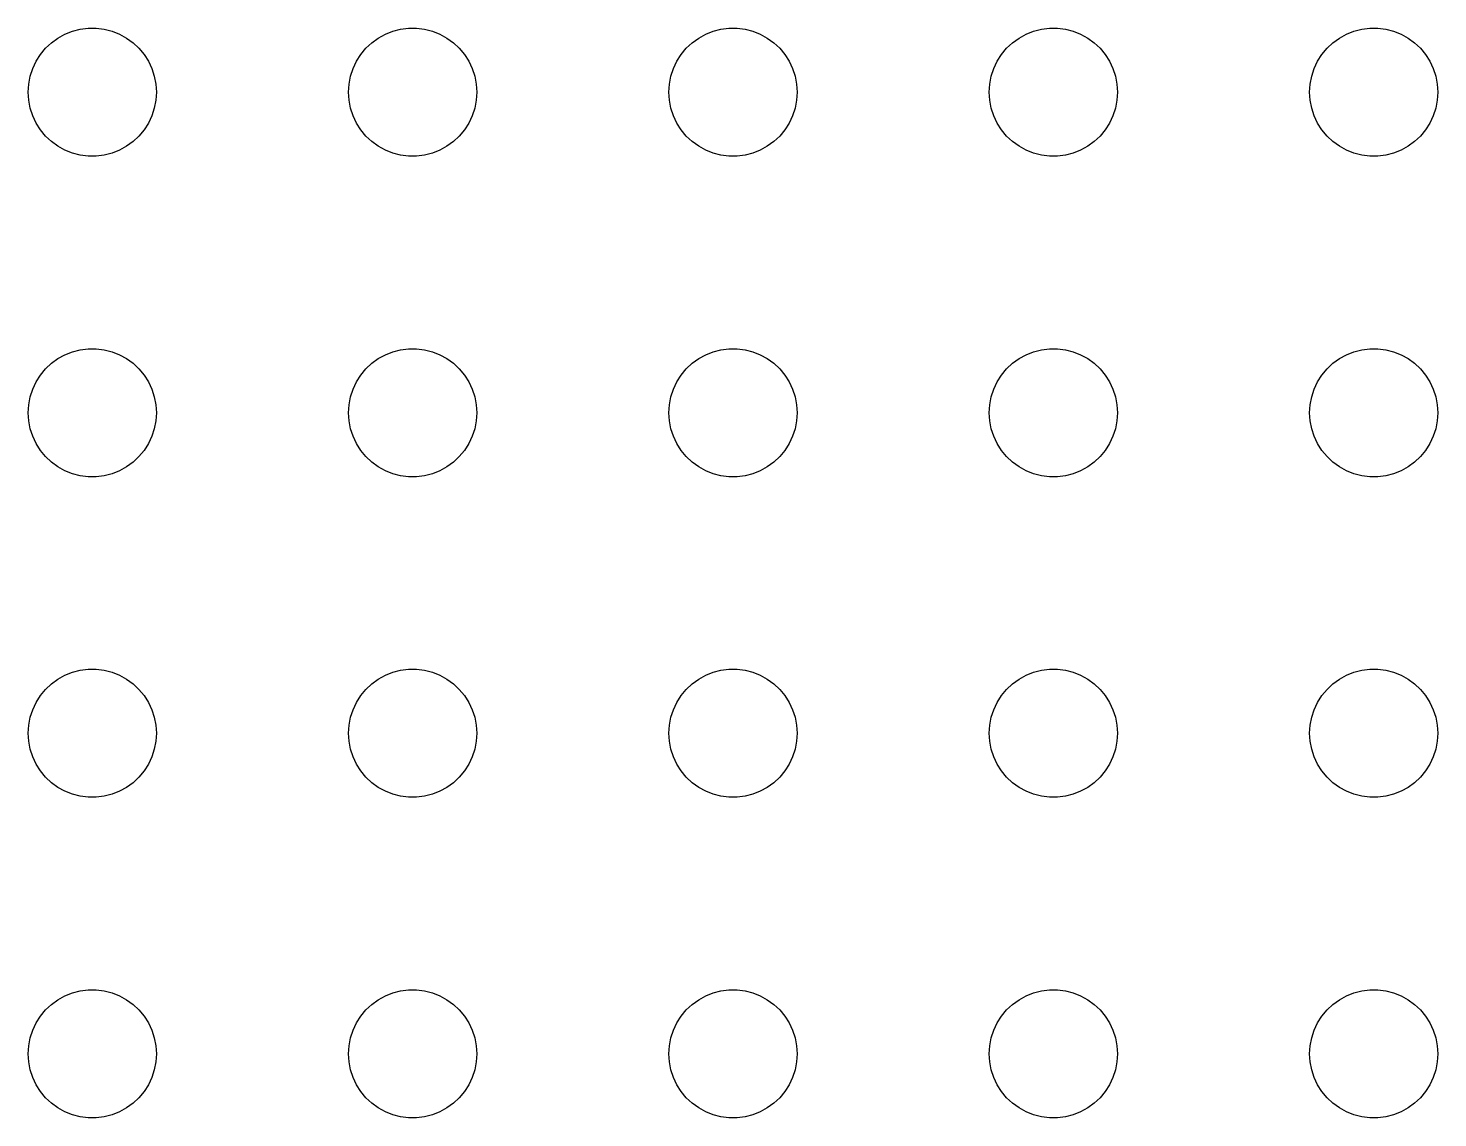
# Model space of a CAD drawing. Header units: metres. Extents: x -150 to 150, y -112 to 112.
# Drawn here: x -114 to -81, y -54 to -28.5 of the extents above; entities that cross this region are included whole.
import ezdxf

# ---------------------------------------------------------------- set-up
doc = ezdxf.new("R2010")
doc.units = ezdxf.units.M

msp = doc.modelspace()

# ---------------------------------------------------------------- linework, layer by layer
for p, q in [((-113.304, -28.7335), (-113.139, -28.6427)), ((-113.139, -28.6427), (-112.964, -28.5734)), ((-112.964, -28.5734), (-112.781, -28.5266)), ((-112.781, -28.5266), (-112.594, -28.503)), ((-112.594, -28.503), (-112.406, -28.503)), ((-112.406, -28.503), (-112.219, -28.5266)), ((-112.219, -28.5266), (-112.036, -28.5734)), ((-112.036, -28.5734), (-111.861, -28.6427)), ((-111.861, -28.6427), (-111.696, -28.7335)), ((-105.804, -28.7335), (-105.639, -28.6427)), ((-105.639, -28.6427), (-105.464, -28.5734)), ((-105.464, -28.5734), (-105.281, -28.5266)), ((-105.281, -28.5266), (-105.094, -28.503)), ((-105.094, -28.503), (-104.906, -28.503)), ((-104.906, -28.503), (-104.719, -28.5266)), ((-104.719, -28.5266), (-104.536, -28.5734)), ((-104.536, -28.5734), (-104.361, -28.6427)), ((-104.361, -28.6427), (-104.196, -28.7335)), ((-98.3037, -28.7335), (-98.1387, -28.6427)), ((-98.1387, -28.6427), (-97.9635, -28.5734)), ((-97.9635, -28.5734), (-97.7811, -28.5266)), ((-97.7811, -28.5266), (-97.5942, -28.503)), ((-97.5942, -28.503), (-97.4058, -28.503)), ((-97.4058, -28.503), (-97.2189, -28.5266)), ((-97.2189, -28.5266), (-97.0365, -28.5734)), ((-97.0365, -28.5734), (-96.8613, -28.6427)), ((-96.8613, -28.6427), (-96.6963, -28.7335)), ((-90.8037, -28.7335), (-90.6387, -28.6427)), ((-90.6387, -28.6427), (-90.4635, -28.5734)), ((-90.4635, -28.5734), (-90.2811, -28.5266)), ((-90.2811, -28.5266), (-90.0942, -28.503)), ((-90.0942, -28.503), (-89.9058, -28.503)), ((-89.9058, -28.503), (-89.7189, -28.5266)), ((-89.7189, -28.5266), (-89.5365, -28.5734)), ((-89.5365, -28.5734), (-89.3613, -28.6427)), ((-89.3613, -28.6427), (-89.1963, -28.7335)), ((-83.3037, -28.7335), (-83.1387, -28.6427)), ((-83.1387, -28.6427), (-82.9635, -28.5734)), ((-82.9635, -28.5734), (-82.7811, -28.5266)), ((-82.7811, -28.5266), (-82.5942, -28.503)), ((-82.5942, -28.503), (-82.4058, -28.503)), ((-82.4058, -28.503), (-82.2189, -28.5266)), ((-82.2189, -28.5266), (-82.0365, -28.5734)), ((-82.0365, -28.5734), (-81.8613, -28.6427)), ((-81.8613, -28.6427), (-81.6963, -28.7335)), ((-113.714, -29.1183), (-113.593, -28.9732)), ((-113.593, -28.9732), (-113.456, -28.8442)), ((-113.456, -28.8442), (-113.304, -28.7335)), ((-111.696, -28.7335), (-111.544, -28.8442)), ((-111.544, -28.8442), (-111.407, -28.9732)), ((-111.407, -28.9732), (-111.286, -29.1183)), ((-106.214, -29.1183), (-106.093, -28.9732)), ((-106.093, -28.9732), (-105.956, -28.8442)), ((-105.956, -28.8442), (-105.804, -28.7335)), ((-104.196, -28.7335), (-104.044, -28.8442)), ((-104.044, -28.8442), (-103.907, -28.9732)), ((-103.907, -28.9732), (-103.786, -29.1183)), ((-98.7135, -29.1183), (-98.5934, -28.9732)), ((-98.5934, -28.9732), (-98.4561, -28.8442)), ((-98.4561, -28.8442), (-98.3037, -28.7335)), ((-96.6963, -28.7335), (-96.5439, -28.8442)), ((-96.5439, -28.8442), (-96.4065, -28.9732)), ((-96.4065, -28.9732), (-96.2865, -29.1183)), ((-91.2135, -29.1183), (-91.0934, -28.9732)), ((-91.0934, -28.9732), (-90.9561, -28.8442)), ((-90.9561, -28.8442), (-90.8037, -28.7335)), ((-89.1963, -28.7335), (-89.0439, -28.8442)), ((-89.0439, -28.8442), (-88.9065, -28.9732)), ((-88.9065, -28.9732), (-88.7865, -29.1183)), ((-83.7135, -29.1183), (-83.5934, -28.9732)), ((-83.5934, -28.9732), (-83.4561, -28.8442)), ((-83.4561, -28.8442), (-83.3037, -28.7335)), ((-81.6963, -28.7335), (-81.5439, -28.8442)), ((-81.5439, -28.8442), (-81.4065, -28.9732)), ((-81.4065, -28.9732), (-81.2865, -29.1183)), ((-113.895, -29.4478), (-113.814, -29.2774)), ((-113.814, -29.2774), (-113.714, -29.1183)), ((-111.286, -29.1183), (-111.186, -29.2774)), ((-111.186, -29.2774), (-111.105, -29.4478)), ((-106.395, -29.4478), (-106.314, -29.2774)), ((-106.314, -29.2774), (-106.214, -29.1183)), ((-103.786, -29.1183), (-103.686, -29.2774)), ((-103.686, -29.2774), (-103.605, -29.4478)), ((-98.8947, -29.4478), (-98.8145, -29.2774)), ((-98.8145, -29.2774), (-98.7135, -29.1183)), ((-96.2865, -29.1183), (-96.1855, -29.2774)), ((-96.1855, -29.2774), (-96.1053, -29.4478)), ((-91.3947, -29.4478), (-91.3145, -29.2774)), ((-91.3145, -29.2774), (-91.2135, -29.1183)), ((-88.7865, -29.1183), (-88.6855, -29.2774)), ((-88.6855, -29.2774), (-88.6053, -29.4478)), ((-83.8947, -29.4478), (-83.8145, -29.2774)), ((-83.8145, -29.2774), (-83.7135, -29.1183)), ((-81.2865, -29.1183), (-81.1855, -29.2774)), ((-81.1855, -29.2774), (-81.1053, -29.4478)), ((-113.988, -29.812), (-113.953, -29.627)), ((-113.953, -29.627), (-113.895, -29.4478)), ((-111.105, -29.4478), (-111.047, -29.627)), ((-111.047, -29.627), (-111.012, -29.812)), ((-106.488, -29.812), (-106.453, -29.627)), ((-106.453, -29.627), (-106.395, -29.4478)), ((-103.605, -29.4478), (-103.547, -29.627)), ((-103.547, -29.627), (-103.512, -29.812)), ((-98.9882, -29.812), (-98.9529, -29.627)), ((-98.9529, -29.627), (-98.8947, -29.4478)), ((-96.1053, -29.4478), (-96.0471, -29.627)), ((-96.0471, -29.627), (-96.0118, -29.812)), ((-91.4882, -29.812), (-91.4529, -29.627)), ((-91.4529, -29.627), (-91.3947, -29.4478)), ((-88.6053, -29.4478), (-88.5471, -29.627)), ((-88.5471, -29.627), (-88.5118, -29.812)), ((-83.9882, -29.812), (-83.9529, -29.627)), ((-83.9529, -29.627), (-83.8947, -29.4478)), ((-81.1053, -29.4478), (-81.0471, -29.627)), ((-81.0471, -29.627), (-81.0118, -29.812)), ((-114, -30), (-113.988, -29.812)), ((-113.988, -30.188), (-114, -30)), ((-111.012, -29.812), (-111, -30)), ((-111, -30), (-111.012, -30.188)), ((-106.5, -30), (-106.488, -29.812)), ((-106.488, -30.188), (-106.5, -30)), ((-103.512, -29.812), (-103.5, -30)), ((-103.5, -30), (-103.512, -30.188)), ((-99, -30), (-98.9882, -29.812)), ((-98.9882, -30.188), (-99, -30)), ((-96.0118, -29.812), (-96, -30)), ((-96, -30), (-96.0118, -30.188)), ((-91.5, -30), (-91.4882, -29.812)), ((-91.4882, -30.188), (-91.5, -30)), ((-88.5118, -29.812), (-88.5, -30)), ((-88.5, -30), (-88.5118, -30.188)), ((-84, -30), (-83.9882, -29.812)), ((-83.9882, -30.188), (-84, -30)), ((-81.0118, -29.812), (-81, -30)), ((-81, -30), (-81.0118, -30.188)), ((-113.953, -30.373), (-113.988, -30.188)), ((-111.012, -30.188), (-111.047, -30.373)), ((-106.453, -30.373), (-106.488, -30.188)), ((-103.512, -30.188), (-103.547, -30.373)), ((-98.9529, -30.373), (-98.9882, -30.188)), ((-96.0118, -30.188), (-96.0471, -30.373)), ((-91.4529, -30.373), (-91.4882, -30.188)), ((-88.5118, -30.188), (-88.5471, -30.373)), ((-83.9529, -30.373), (-83.9882, -30.188)), ((-81.0118, -30.188), (-81.0471, -30.373)), ((-113.895, -30.5522), (-113.953, -30.373)), ((-113.814, -30.7226), (-113.895, -30.5522)), ((-111.105, -30.5522), (-111.186, -30.7226)), ((-111.047, -30.373), (-111.105, -30.5522)), ((-106.395, -30.5522), (-106.453, -30.373)), ((-106.314, -30.7226), (-106.395, -30.5522)), ((-103.605, -30.5522), (-103.686, -30.7226)), ((-103.547, -30.373), (-103.605, -30.5522)), ((-98.8947, -30.5522), (-98.9529, -30.373)), ((-98.8145, -30.7226), (-98.8947, -30.5522)), ((-96.1053, -30.5522), (-96.1855, -30.7226)), ((-96.0471, -30.373), (-96.1053, -30.5522)), ((-91.3947, -30.5522), (-91.4529, -30.373)), ((-91.3145, -30.7226), (-91.3947, -30.5522)), ((-88.6053, -30.5522), (-88.6855, -30.7226)), ((-88.5471, -30.373), (-88.6053, -30.5522)), ((-83.8947, -30.5522), (-83.9529, -30.373)), ((-83.8145, -30.7226), (-83.8947, -30.5522)), ((-81.1053, -30.5522), (-81.1855, -30.7226)), ((-81.0471, -30.373), (-81.1053, -30.5522)), ((-113.714, -30.8817), (-113.814, -30.7226)), ((-113.593, -31.0268), (-113.714, -30.8817)), ((-111.286, -30.8817), (-111.407, -31.0268)), ((-111.186, -30.7226), (-111.286, -30.8817)), ((-106.214, -30.8817), (-106.314, -30.7226)), ((-106.093, -31.0268), (-106.214, -30.8817)), ((-103.786, -30.8817), (-103.907, -31.0268)), ((-103.686, -30.7226), (-103.786, -30.8817)), ((-98.7135, -30.8817), (-98.8145, -30.7226)), ((-98.5934, -31.0268), (-98.7135, -30.8817)), ((-96.2865, -30.8817), (-96.4065, -31.0268)), ((-96.1855, -30.7226), (-96.2865, -30.8817)), ((-91.2135, -30.8817), (-91.3145, -30.7226)), ((-91.0934, -31.0268), (-91.2135, -30.8817)), ((-88.7865, -30.8817), (-88.9065, -31.0268)), ((-88.6855, -30.7226), (-88.7865, -30.8817)), ((-83.7135, -30.8817), (-83.8145, -30.7226)), ((-83.5934, -31.0268), (-83.7135, -30.8817)), ((-81.2865, -30.8817), (-81.4065, -31.0268)), ((-81.1855, -30.7226), (-81.2865, -30.8817)), ((-113.456, -31.1558), (-113.593, -31.0268)), ((-113.304, -31.2665), (-113.456, -31.1558)), ((-113.139, -31.3572), (-113.304, -31.2665)), ((-111.696, -31.2665), (-111.861, -31.3572)), ((-111.544, -31.1558), (-111.696, -31.2665)), ((-111.407, -31.0268), (-111.544, -31.1558)), ((-105.956, -31.1558), (-106.093, -31.0268)), ((-105.804, -31.2665), (-105.956, -31.1558)), ((-105.639, -31.3572), (-105.804, -31.2665)), ((-104.196, -31.2665), (-104.361, -31.3572)), ((-104.044, -31.1558), (-104.196, -31.2665)), ((-103.907, -31.0268), (-104.044, -31.1558)), ((-98.4561, -31.1558), (-98.5934, -31.0268)), ((-98.3037, -31.2665), (-98.4561, -31.1558)), ((-98.1387, -31.3572), (-98.3037, -31.2665)), ((-96.6963, -31.2665), (-96.8613, -31.3572)), ((-96.5439, -31.1558), (-96.6963, -31.2665)), ((-96.4065, -31.0268), (-96.5439, -31.1558)), ((-90.9561, -31.1558), (-91.0934, -31.0268)), ((-90.8037, -31.2665), (-90.9561, -31.1558)), ((-90.6387, -31.3572), (-90.8037, -31.2665)), ((-89.1963, -31.2665), (-89.3613, -31.3572)), ((-89.0439, -31.1558), (-89.1963, -31.2665)), ((-88.9065, -31.0268), (-89.0439, -31.1558)), ((-83.4561, -31.1558), (-83.5934, -31.0268)), ((-83.3037, -31.2665), (-83.4561, -31.1558)), ((-83.1387, -31.3572), (-83.3037, -31.2665)), ((-81.6963, -31.2665), (-81.8613, -31.3572)), ((-81.5439, -31.1558), (-81.6963, -31.2665)), ((-81.4065, -31.0268), (-81.5439, -31.1558)), ((-112.964, -31.4266), (-113.139, -31.3572)), ((-112.781, -31.4734), (-112.964, -31.4266)), ((-112.594, -31.497), (-112.781, -31.4734)), ((-112.406, -31.497), (-112.594, -31.497)), ((-112.219, -31.4734), (-112.406, -31.497)), ((-112.036, -31.4266), (-112.219, -31.4734)), ((-111.861, -31.3572), (-112.036, -31.4266)), ((-105.464, -31.4266), (-105.639, -31.3572)), ((-105.281, -31.4734), (-105.464, -31.4266)), ((-105.094, -31.497), (-105.281, -31.4734)), ((-104.906, -31.497), (-105.094, -31.497)), ((-104.719, -31.4734), (-104.906, -31.497)), ((-104.536, -31.4266), (-104.719, -31.4734)), ((-104.361, -31.3572), (-104.536, -31.4266)), ((-97.9635, -31.4266), (-98.1387, -31.3572)), ((-97.7811, -31.4734), (-97.9635, -31.4266)), ((-97.5942, -31.497), (-97.7811, -31.4734)), ((-97.4058, -31.497), (-97.5942, -31.497)), ((-97.2189, -31.4734), (-97.4058, -31.497)), ((-97.0365, -31.4266), (-97.2189, -31.4734)), ((-96.8613, -31.3572), (-97.0365, -31.4266)), ((-90.4635, -31.4266), (-90.6387, -31.3572)), ((-90.2811, -31.4734), (-90.4635, -31.4266)), ((-90.0942, -31.497), (-90.2811, -31.4734)), ((-89.9058, -31.497), (-90.0942, -31.497)), ((-89.7189, -31.4734), (-89.9058, -31.497)), ((-89.5365, -31.4266), (-89.7189, -31.4734)), ((-89.3613, -31.3572), (-89.5365, -31.4266)), ((-82.9635, -31.4266), (-83.1387, -31.3572)), ((-82.7811, -31.4734), (-82.9635, -31.4266)), ((-82.5942, -31.497), (-82.7811, -31.4734)), ((-82.4058, -31.497), (-82.5942, -31.497)), ((-82.2189, -31.4734), (-82.4058, -31.497)), ((-82.0365, -31.4266), (-82.2189, -31.4734)), ((-81.8613, -31.3572), (-82.0365, -31.4266)), ((-113.456, -36.3442), (-113.304, -36.2335)), ((-113.304, -36.2335), (-113.139, -36.1428)), ((-113.139, -36.1428), (-112.964, -36.0734)), ((-112.964, -36.0734), (-112.781, -36.0266)), ((-112.781, -36.0266), (-112.594, -36.003)), ((-112.594, -36.003), (-112.406, -36.003)), ((-112.406, -36.003), (-112.219, -36.0266)), ((-112.219, -36.0266), (-112.036, -36.0734)), ((-112.036, -36.0734), (-111.861, -36.1428)), ((-111.861, -36.1428), (-111.696, -36.2335)), ((-111.696, -36.2335), (-111.544, -36.3442)), ((-105.956, -36.3442), (-105.804, -36.2335)), ((-105.804, -36.2335), (-105.639, -36.1428)), ((-105.639, -36.1428), (-105.464, -36.0734)), ((-105.464, -36.0734), (-105.281, -36.0266)), ((-105.281, -36.0266), (-105.094, -36.003)), ((-105.094, -36.003), (-104.906, -36.003)), ((-104.906, -36.003), (-104.719, -36.0266)), ((-104.719, -36.0266), (-104.536, -36.0734)), ((-104.536, -36.0734), (-104.361, -36.1428)), ((-104.361, -36.1428), (-104.196, -36.2335)), ((-104.196, -36.2335), (-104.044, -36.3442)), ((-98.4561, -36.3442), (-98.3037, -36.2335)), ((-98.3037, -36.2335), (-98.1387, -36.1428)), ((-98.1387, -36.1428), (-97.9635, -36.0734)), ((-97.9635, -36.0734), (-97.7811, -36.0266)), ((-97.7811, -36.0266), (-97.5942, -36.003)), ((-97.5942, -36.003), (-97.4058, -36.003)), ((-97.4058, -36.003), (-97.2189, -36.0266)), ((-97.2189, -36.0266), (-97.0365, -36.0734)), ((-97.0365, -36.0734), (-96.8613, -36.1428)), ((-96.8613, -36.1428), (-96.6963, -36.2335)), ((-96.6963, -36.2335), (-96.5439, -36.3442)), ((-90.9561, -36.3442), (-90.8037, -36.2335)), ((-90.8037, -36.2335), (-90.6387, -36.1428)), ((-90.6387, -36.1428), (-90.4635, -36.0734)), ((-90.4635, -36.0734), (-90.2811, -36.0266)), ((-90.2811, -36.0266), (-90.0942, -36.003)), ((-90.0942, -36.003), (-89.9058, -36.003)), ((-89.9058, -36.003), (-89.7189, -36.0266)), ((-89.7189, -36.0266), (-89.5365, -36.0734)), ((-89.5365, -36.0734), (-89.3613, -36.1428)), ((-89.3613, -36.1428), (-89.1963, -36.2335)), ((-89.1963, -36.2335), (-89.0439, -36.3442)), ((-83.4561, -36.3442), (-83.3037, -36.2335)), ((-83.3037, -36.2335), (-83.1387, -36.1428)), ((-83.1387, -36.1428), (-82.9635, -36.0734)), ((-82.9635, -36.0734), (-82.7811, -36.0266)), ((-82.7811, -36.0266), (-82.5942, -36.003)), ((-82.5942, -36.003), (-82.4058, -36.003)), ((-82.4058, -36.003), (-82.2189, -36.0266)), ((-82.2189, -36.0266), (-82.0365, -36.0734)), ((-82.0365, -36.0734), (-81.8613, -36.1428)), ((-81.8613, -36.1428), (-81.6963, -36.2335)), ((-81.6963, -36.2335), (-81.5439, -36.3442)), ((-113.814, -36.7774), (-113.714, -36.6183)), ((-113.714, -36.6183), (-113.593, -36.4732)), ((-113.593, -36.4732), (-113.456, -36.3442)), ((-111.544, -36.3442), (-111.407, -36.4732)), ((-111.407, -36.4732), (-111.286, -36.6183)), ((-111.286, -36.6183), (-111.186, -36.7774)), ((-106.314, -36.7774), (-106.214, -36.6183)), ((-106.214, -36.6183), (-106.093, -36.4732)), ((-106.093, -36.4732), (-105.956, -36.3442)), ((-104.044, -36.3442), (-103.907, -36.4732)), ((-103.907, -36.4732), (-103.786, -36.6183)), ((-103.786, -36.6183), (-103.686, -36.7774)), ((-98.8145, -36.7774), (-98.7135, -36.6183)), ((-98.7135, -36.6183), (-98.5934, -36.4732)), ((-98.5934, -36.4732), (-98.4561, -36.3442)), ((-96.5439, -36.3442), (-96.4065, -36.4732)), ((-96.4065, -36.4732), (-96.2865, -36.6183)), ((-96.2865, -36.6183), (-96.1855, -36.7774)), ((-91.3145, -36.7774), (-91.2135, -36.6183)), ((-91.2135, -36.6183), (-91.0934, -36.4732)), ((-91.0934, -36.4732), (-90.9561, -36.3442)), ((-89.0439, -36.3442), (-88.9065, -36.4732)), ((-88.9065, -36.4732), (-88.7865, -36.6183)), ((-88.7865, -36.6183), (-88.6855, -36.7774)), ((-83.8145, -36.7774), (-83.7135, -36.6183)), ((-83.7135, -36.6183), (-83.5934, -36.4732)), ((-83.5934, -36.4732), (-83.4561, -36.3442)), ((-81.5439, -36.3442), (-81.4065, -36.4732)), ((-81.4065, -36.4732), (-81.2865, -36.6183)), ((-81.2865, -36.6183), (-81.1855, -36.7774)), ((-113.953, -37.127), (-113.895, -36.9478)), ((-113.895, -36.9478), (-113.814, -36.7774)), ((-111.186, -36.7774), (-111.105, -36.9478)), ((-111.105, -36.9478), (-111.047, -37.127)), ((-106.453, -37.127), (-106.395, -36.9478)), ((-106.395, -36.9478), (-106.314, -36.7774)), ((-103.686, -36.7774), (-103.605, -36.9478)), ((-103.605, -36.9478), (-103.547, -37.127)), ((-98.9529, -37.127), (-98.8947, -36.9478)), ((-98.8947, -36.9478), (-98.8145, -36.7774)), ((-96.1855, -36.7774), (-96.1053, -36.9478)), ((-96.1053, -36.9478), (-96.0471, -37.127)), ((-91.4529, -37.127), (-91.3947, -36.9478)), ((-91.3947, -36.9478), (-91.3145, -36.7774)), ((-88.6855, -36.7774), (-88.6053, -36.9478)), ((-88.6053, -36.9478), (-88.5471, -37.127)), ((-83.9529, -37.127), (-83.8947, -36.9478)), ((-83.8947, -36.9478), (-83.8145, -36.7774)), ((-81.1855, -36.7774), (-81.1053, -36.9478)), ((-81.1053, -36.9478), (-81.0471, -37.127)), ((-113.988, -37.312), (-113.953, -37.127)), ((-111.047, -37.127), (-111.012, -37.312)), ((-106.488, -37.312), (-106.453, -37.127)), ((-103.547, -37.127), (-103.512, -37.312)), ((-98.9882, -37.312), (-98.9529, -37.127)), ((-96.0471, -37.127), (-96.0118, -37.312)), ((-91.4882, -37.312), (-91.4529, -37.127)), ((-88.5471, -37.127), (-88.5118, -37.312)), ((-83.9882, -37.312), (-83.9529, -37.127)), ((-81.0471, -37.127), (-81.0118, -37.312)), ((-114, -37.5), (-113.988, -37.312)), ((-113.988, -37.688), (-114, -37.5)), ((-111.012, -37.312), (-111, -37.5)), ((-111, -37.5), (-111.012, -37.688)), ((-106.5, -37.5), (-106.488, -37.312)), ((-106.488, -37.688), (-106.5, -37.5)), ((-103.512, -37.312), (-103.5, -37.5)), ((-103.5, -37.5), (-103.512, -37.688)), ((-99, -37.5), (-98.9882, -37.312)), ((-98.9882, -37.688), (-99, -37.5)), ((-96.0118, -37.312), (-96, -37.5)), ((-96, -37.5), (-96.0118, -37.688)), ((-91.5, -37.5), (-91.4882, -37.312)), ((-91.4882, -37.688), (-91.5, -37.5)), ((-88.5118, -37.312), (-88.5, -37.5)), ((-88.5, -37.5), (-88.5118, -37.688)), ((-84, -37.5), (-83.9882, -37.312)), ((-83.9882, -37.688), (-84, -37.5)), ((-81.0118, -37.312), (-81, -37.5)), ((-81, -37.5), (-81.0118, -37.688)), ((-113.953, -37.873), (-113.988, -37.688)), ((-113.895, -38.0522), (-113.953, -37.873)), ((-111.047, -37.873), (-111.105, -38.0522)), ((-111.012, -37.688), (-111.047, -37.873)), ((-106.453, -37.873), (-106.488, -37.688)), ((-106.395, -38.0522), (-106.453, -37.873)), ((-103.547, -37.873), (-103.605, -38.0522)), ((-103.512, -37.688), (-103.547, -37.873)), ((-98.9529, -37.873), (-98.9882, -37.688)), ((-98.8947, -38.0522), (-98.9529, -37.873)), ((-96.0471, -37.873), (-96.1053, -38.0522)), ((-96.0118, -37.688), (-96.0471, -37.873)), ((-91.4529, -37.873), (-91.4882, -37.688)), ((-91.3947, -38.0522), (-91.4529, -37.873)), ((-88.5471, -37.873), (-88.6053, -38.0522)), ((-88.5118, -37.688), (-88.5471, -37.873)), ((-83.9529, -37.873), (-83.9882, -37.688)), ((-83.8947, -38.0522), (-83.9529, -37.873)), ((-81.0471, -37.873), (-81.1053, -38.0522)), ((-81.0118, -37.688), (-81.0471, -37.873)), ((-113.814, -38.2226), (-113.895, -38.0522)), ((-113.714, -38.3817), (-113.814, -38.2226)), ((-111.186, -38.2226), (-111.286, -38.3817)), ((-111.105, -38.0522), (-111.186, -38.2226)), ((-106.314, -38.2226), (-106.395, -38.0522)), ((-106.214, -38.3817), (-106.314, -38.2226)), ((-103.686, -38.2226), (-103.786, -38.3817)), ((-103.605, -38.0522), (-103.686, -38.2226)), ((-98.8145, -38.2226), (-98.8947, -38.0522)), ((-98.7135, -38.3817), (-98.8145, -38.2226)), ((-96.1855, -38.2226), (-96.2865, -38.3817)), ((-96.1053, -38.0522), (-96.1855, -38.2226)), ((-91.3145, -38.2226), (-91.3947, -38.0522)), ((-91.2135, -38.3817), (-91.3145, -38.2226)), ((-88.6855, -38.2226), (-88.7865, -38.3817)), ((-88.6053, -38.0522), (-88.6855, -38.2226)), ((-83.8145, -38.2226), (-83.8947, -38.0522)), ((-83.7135, -38.3817), (-83.8145, -38.2226)), ((-81.1855, -38.2226), (-81.2865, -38.3817)), ((-81.1053, -38.0522), (-81.1855, -38.2226)), ((-113.593, -38.5268), (-113.714, -38.3817)), ((-113.456, -38.6558), (-113.593, -38.5268)), ((-111.407, -38.5268), (-111.544, -38.6558)), ((-111.286, -38.3817), (-111.407, -38.5268)), ((-106.093, -38.5268), (-106.214, -38.3817)), ((-105.956, -38.6558), (-106.093, -38.5268)), ((-103.907, -38.5268), (-104.044, -38.6558)), ((-103.786, -38.3817), (-103.907, -38.5268)), ((-98.5934, -38.5268), (-98.7135, -38.3817)), ((-98.4561, -38.6558), (-98.5934, -38.5268)), ((-96.4065, -38.5268), (-96.5439, -38.6558)), ((-96.2865, -38.3817), (-96.4065, -38.5268)), ((-91.0934, -38.5268), (-91.2135, -38.3817)), ((-90.9561, -38.6558), (-91.0934, -38.5268)), ((-88.9065, -38.5268), (-89.0439, -38.6558)), ((-88.7865, -38.3817), (-88.9065, -38.5268)), ((-83.5934, -38.5268), (-83.7135, -38.3817)), ((-83.4561, -38.6558), (-83.5934, -38.5268)), ((-81.4065, -38.5268), (-81.5439, -38.6558)), ((-81.2865, -38.3817), (-81.4065, -38.5268)), ((-113.304, -38.7665), (-113.456, -38.6558)), ((-113.139, -38.8572), (-113.304, -38.7665)), ((-112.964, -38.9266), (-113.139, -38.8572)), ((-112.781, -38.9734), (-112.964, -38.9266)), ((-112.036, -38.9266), (-112.219, -38.9734)), ((-111.861, -38.8572), (-112.036, -38.9266)), ((-111.696, -38.7665), (-111.861, -38.8572)), ((-111.544, -38.6558), (-111.696, -38.7665)), ((-105.804, -38.7665), (-105.956, -38.6558)), ((-105.639, -38.8572), (-105.804, -38.7665)), ((-105.464, -38.9266), (-105.639, -38.8572)), ((-105.281, -38.9734), (-105.464, -38.9266)), ((-104.536, -38.9266), (-104.719, -38.9734)), ((-104.361, -38.8572), (-104.536, -38.9266)), ((-104.196, -38.7665), (-104.361, -38.8572)), ((-104.044, -38.6558), (-104.196, -38.7665)), ((-98.3037, -38.7665), (-98.4561, -38.6558)), ((-98.1387, -38.8572), (-98.3037, -38.7665)), ((-97.9635, -38.9266), (-98.1387, -38.8572)), ((-97.7811, -38.9734), (-97.9635, -38.9266)), ((-97.0365, -38.9266), (-97.2189, -38.9734)), ((-96.8613, -38.8572), (-97.0365, -38.9266)), ((-96.6963, -38.7665), (-96.8613, -38.8572)), ((-96.5439, -38.6558), (-96.6963, -38.7665)), ((-90.8037, -38.7665), (-90.9561, -38.6558)), ((-90.6387, -38.8572), (-90.8037, -38.7665)), ((-90.4635, -38.9266), (-90.6387, -38.8572)), ((-90.2811, -38.9734), (-90.4635, -38.9266)), ((-89.5365, -38.9266), (-89.7189, -38.9734)), ((-89.3613, -38.8572), (-89.5365, -38.9266)), ((-89.1963, -38.7665), (-89.3613, -38.8572)), ((-89.0439, -38.6558), (-89.1963, -38.7665)), ((-83.3037, -38.7665), (-83.4561, -38.6558)), ((-83.1387, -38.8572), (-83.3037, -38.7665)), ((-82.9635, -38.9266), (-83.1387, -38.8572)), ((-82.7811, -38.9734), (-82.9635, -38.9266)), ((-82.0365, -38.9266), (-82.2189, -38.9734)), ((-81.8613, -38.8572), (-82.0365, -38.9266)), ((-81.6963, -38.7665), (-81.8613, -38.8572)), ((-81.5439, -38.6558), (-81.6963, -38.7665)), ((-112.594, -38.997), (-112.781, -38.9734)), ((-112.406, -38.997), (-112.594, -38.997)), ((-112.219, -38.9734), (-112.406, -38.997)), ((-105.094, -38.997), (-105.281, -38.9734)), ((-104.906, -38.997), (-105.094, -38.997)), ((-104.719, -38.9734), (-104.906, -38.997)), ((-97.5942, -38.997), (-97.7811, -38.9734)), ((-97.4058, -38.997), (-97.5942, -38.997)), ((-97.2189, -38.9734), (-97.4058, -38.997)), ((-90.0942, -38.997), (-90.2811, -38.9734)), ((-89.9058, -38.997), (-90.0942, -38.997)), ((-89.7189, -38.9734), (-89.9058, -38.997)), ((-82.5942, -38.997), (-82.7811, -38.9734)), ((-82.4058, -38.997), (-82.5942, -38.997)), ((-82.2189, -38.9734), (-82.4058, -38.997)), ((-112.964, -43.5734), (-112.781, -43.5266)), ((-112.781, -43.5266), (-112.594, -43.503)), ((-112.594, -43.503), (-112.406, -43.503)), ((-112.406, -43.503), (-112.219, -43.5266)), ((-112.219, -43.5266), (-112.036, -43.5734)), ((-105.464, -43.5734), (-105.281, -43.5266)), ((-105.281, -43.5266), (-105.094, -43.503)), ((-105.094, -43.503), (-104.906, -43.503)), ((-104.906, -43.503), (-104.719, -43.5266)), ((-104.719, -43.5266), (-104.536, -43.5734)), ((-97.9635, -43.5734), (-97.7811, -43.5266)), ((-97.7811, -43.5266), (-97.5942, -43.503)), ((-97.5942, -43.503), (-97.4058, -43.503)), ((-97.4058, -43.503), (-97.2189, -43.5266)), ((-97.2189, -43.5266), (-97.0365, -43.5734)), ((-90.4635, -43.5734), (-90.2811, -43.5266)), ((-90.2811, -43.5266), (-90.0942, -43.503)), ((-90.0942, -43.503), (-89.9058, -43.503)), ((-89.9058, -43.503), (-89.7189, -43.5266)), ((-89.7189, -43.5266), (-89.5365, -43.5734)), ((-82.9635, -43.5734), (-82.7811, -43.5266)), ((-82.7811, -43.5266), (-82.5942, -43.503)), ((-82.5942, -43.503), (-82.4058, -43.503)), ((-82.4058, -43.503), (-82.2189, -43.5266)), ((-82.2189, -43.5266), (-82.0365, -43.5734)), ((-113.593, -43.9732), (-113.456, -43.8442)), ((-113.456, -43.8442), (-113.304, -43.7335)), ((-113.304, -43.7335), (-113.139, -43.6428)), ((-113.139, -43.6428), (-112.964, -43.5734)), ((-112.036, -43.5734), (-111.861, -43.6428)), ((-111.861, -43.6428), (-111.696, -43.7335)), ((-111.696, -43.7335), (-111.544, -43.8442)), ((-111.544, -43.8442), (-111.407, -43.9732)), ((-106.093, -43.9732), (-105.956, -43.8442)), ((-105.956, -43.8442), (-105.804, -43.7335)), ((-105.804, -43.7335), (-105.639, -43.6428)), ((-105.639, -43.6428), (-105.464, -43.5734)), ((-104.536, -43.5734), (-104.361, -43.6428)), ((-104.361, -43.6428), (-104.196, -43.7335)), ((-104.196, -43.7335), (-104.044, -43.8442)), ((-104.044, -43.8442), (-103.907, -43.9732)), ((-98.5934, -43.9732), (-98.4561, -43.8442)), ((-98.4561, -43.8442), (-98.3037, -43.7335)), ((-98.3037, -43.7335), (-98.1387, -43.6428)), ((-98.1387, -43.6428), (-97.9635, -43.5734)), ((-97.0365, -43.5734), (-96.8613, -43.6428)), ((-96.8613, -43.6428), (-96.6963, -43.7335)), ((-96.6963, -43.7335), (-96.5439, -43.8442)), ((-96.5439, -43.8442), (-96.4065, -43.9732)), ((-91.0934, -43.9732), (-90.9561, -43.8442)), ((-90.9561, -43.8442), (-90.8037, -43.7335)), ((-90.8037, -43.7335), (-90.6387, -43.6428)), ((-90.6387, -43.6428), (-90.4635, -43.5734)), ((-89.5365, -43.5734), (-89.3613, -43.6428)), ((-89.3613, -43.6428), (-89.1963, -43.7335)), ((-89.1963, -43.7335), (-89.0439, -43.8442)), ((-89.0439, -43.8442), (-88.9065, -43.9732)), ((-83.5934, -43.9732), (-83.4561, -43.8442)), ((-83.4561, -43.8442), (-83.3037, -43.7335)), ((-83.3037, -43.7335), (-83.1387, -43.6428)), ((-83.1387, -43.6428), (-82.9635, -43.5734)), ((-82.0365, -43.5734), (-81.8613, -43.6428)), ((-81.8613, -43.6428), (-81.6963, -43.7335)), ((-81.6963, -43.7335), (-81.5439, -43.8442)), ((-81.5439, -43.8442), (-81.4065, -43.9732)), ((-113.814, -44.2774), (-113.714, -44.1183)), ((-113.714, -44.1183), (-113.593, -43.9732)), ((-111.407, -43.9732), (-111.286, -44.1183)), ((-111.286, -44.1183), (-111.186, -44.2774)), ((-106.314, -44.2774), (-106.214, -44.1183)), ((-106.214, -44.1183), (-106.093, -43.9732)), ((-103.907, -43.9732), (-103.786, -44.1183)), ((-103.786, -44.1183), (-103.686, -44.2774)), ((-98.8145, -44.2774), (-98.7135, -44.1183)), ((-98.7135, -44.1183), (-98.5934, -43.9732)), ((-96.4065, -43.9732), (-96.2865, -44.1183)), ((-96.2865, -44.1183), (-96.1855, -44.2774)), ((-91.3145, -44.2774), (-91.2135, -44.1183)), ((-91.2135, -44.1183), (-91.0934, -43.9732)), ((-88.9065, -43.9732), (-88.7865, -44.1183)), ((-88.7865, -44.1183), (-88.6855, -44.2774)), ((-83.8145, -44.2774), (-83.7135, -44.1183)), ((-83.7135, -44.1183), (-83.5934, -43.9732)), ((-81.4065, -43.9732), (-81.2865, -44.1183)), ((-81.2865, -44.1183), (-81.1855, -44.2774)), ((-113.953, -44.627), (-113.895, -44.4478)), ((-113.895, -44.4478), (-113.814, -44.2774)), ((-111.186, -44.2774), (-111.105, -44.4478)), ((-111.105, -44.4478), (-111.047, -44.627)), ((-106.453, -44.627), (-106.395, -44.4478)), ((-106.395, -44.4478), (-106.314, -44.2774)), ((-103.686, -44.2774), (-103.605, -44.4478)), ((-103.605, -44.4478), (-103.547, -44.627)), ((-98.9529, -44.627), (-98.8947, -44.4478)), ((-98.8947, -44.4478), (-98.8145, -44.2774)), ((-96.1855, -44.2774), (-96.1053, -44.4478)), ((-96.1053, -44.4478), (-96.0471, -44.627)), ((-91.4529, -44.627), (-91.3947, -44.4478)), ((-91.3947, -44.4478), (-91.3145, -44.2774)), ((-88.6855, -44.2774), (-88.6053, -44.4478)), ((-88.6053, -44.4478), (-88.5471, -44.627)), ((-83.9529, -44.627), (-83.8947, -44.4478)), ((-83.8947, -44.4478), (-83.8145, -44.2774)), ((-81.1855, -44.2774), (-81.1053, -44.4478)), ((-81.1053, -44.4478), (-81.0471, -44.627)), ((-114, -45), (-113.988, -44.812)), ((-113.988, -44.812), (-113.953, -44.627)), ((-111.047, -44.627), (-111.012, -44.812)), ((-111.012, -44.812), (-111, -45)), ((-106.5, -45), (-106.488, -44.812)), ((-106.488, -44.812), (-106.453, -44.627)), ((-103.547, -44.627), (-103.512, -44.812)), ((-103.512, -44.812), (-103.5, -45)), ((-99, -45), (-98.9882, -44.812)), ((-98.9882, -44.812), (-98.9529, -44.627)), ((-96.0471, -44.627), (-96.0118, -44.812)), ((-96.0118, -44.812), (-96, -45)), ((-91.5, -45), (-91.4882, -44.812)), ((-91.4882, -44.812), (-91.4529, -44.627)), ((-88.5471, -44.627), (-88.5118, -44.812)), ((-88.5118, -44.812), (-88.5, -45)), ((-84, -45), (-83.9882, -44.812)), ((-83.9882, -44.812), (-83.9529, -44.627)), ((-81.0471, -44.627), (-81.0118, -44.812)), ((-81.0118, -44.812), (-81, -45)), ((-113.988, -45.188), (-114, -45)), ((-113.953, -45.373), (-113.988, -45.188)), ((-111.012, -45.188), (-111.047, -45.373)), ((-111, -45), (-111.012, -45.188)), ((-106.488, -45.188), (-106.5, -45)), ((-106.453, -45.373), (-106.488, -45.188)), ((-103.512, -45.188), (-103.547, -45.373)), ((-103.5, -45), (-103.512, -45.188)), ((-98.9882, -45.188), (-99, -45)), ((-98.9529, -45.373), (-98.9882, -45.188)), ((-96.0118, -45.188), (-96.0471, -45.373)), ((-96, -45), (-96.0118, -45.188)), ((-91.4882, -45.188), (-91.5, -45)), ((-91.4529, -45.373), (-91.4882, -45.188)), ((-88.5118, -45.188), (-88.5471, -45.373)), ((-88.5, -45), (-88.5118, -45.188)), ((-83.9882, -45.188), (-84, -45)), ((-83.9529, -45.373), (-83.9882, -45.188)), ((-81.0118, -45.188), (-81.0471, -45.373)), ((-81, -45), (-81.0118, -45.188)), ((-113.895, -45.5522), (-113.953, -45.373)), ((-111.047, -45.373), (-111.105, -45.5522)), ((-106.395, -45.5522), (-106.453, -45.373)), ((-103.547, -45.373), (-103.605, -45.5522)), ((-98.8947, -45.5522), (-98.9529, -45.373)), ((-96.0471, -45.373), (-96.1053, -45.5522)), ((-91.3947, -45.5522), (-91.4529, -45.373)), ((-88.5471, -45.373), (-88.6053, -45.5522)), ((-83.8947, -45.5522), (-83.9529, -45.373)), ((-81.0471, -45.373), (-81.1053, -45.5522)), ((-113.814, -45.7226), (-113.895, -45.5522)), ((-113.714, -45.8817), (-113.814, -45.7226)), ((-111.186, -45.7226), (-111.286, -45.8817)), ((-111.105, -45.5522), (-111.186, -45.7226)), ((-106.314, -45.7226), (-106.395, -45.5522)), ((-106.214, -45.8817), (-106.314, -45.7226)), ((-103.686, -45.7226), (-103.786, -45.8817)), ((-103.605, -45.5522), (-103.686, -45.7226)), ((-98.8145, -45.7226), (-98.8947, -45.5522)), ((-98.7135, -45.8817), (-98.8145, -45.7226)), ((-96.1855, -45.7226), (-96.2865, -45.8817)), ((-96.1053, -45.5522), (-96.1855, -45.7226)), ((-91.3145, -45.7226), (-91.3947, -45.5522)), ((-91.2135, -45.8817), (-91.3145, -45.7226)), ((-88.6855, -45.7226), (-88.7865, -45.8817)), ((-88.6053, -45.5522), (-88.6855, -45.7226)), ((-83.8145, -45.7226), (-83.8947, -45.5522)), ((-83.7135, -45.8817), (-83.8145, -45.7226)), ((-81.1855, -45.7226), (-81.2865, -45.8817)), ((-81.1053, -45.5522), (-81.1855, -45.7226)), ((-113.593, -46.0268), (-113.714, -45.8817)), ((-113.456, -46.1558), (-113.593, -46.0268)), ((-113.304, -46.2665), (-113.456, -46.1558)), ((-111.544, -46.1558), (-111.696, -46.2665)), ((-111.407, -46.0268), (-111.544, -46.1558)), ((-111.286, -45.8817), (-111.407, -46.0268)), ((-106.093, -46.0268), (-106.214, -45.8817)), ((-105.956, -46.1558), (-106.093, -46.0268)), ((-105.804, -46.2665), (-105.956, -46.1558)), ((-104.044, -46.1558), (-104.196, -46.2665)), ((-103.907, -46.0268), (-104.044, -46.1558)), ((-103.786, -45.8817), (-103.907, -46.0268)), ((-98.5934, -46.0268), (-98.7135, -45.8817)), ((-98.4561, -46.1558), (-98.5934, -46.0268)), ((-98.3037, -46.2665), (-98.4561, -46.1558)), ((-96.5439, -46.1558), (-96.6963, -46.2665)), ((-96.4065, -46.0268), (-96.5439, -46.1558)), ((-96.2865, -45.8817), (-96.4065, -46.0268)), ((-91.0934, -46.0268), (-91.2135, -45.8817)), ((-90.9561, -46.1558), (-91.0934, -46.0268)), ((-90.8037, -46.2665), (-90.9561, -46.1558)), ((-89.0439, -46.1558), (-89.1963, -46.2665)), ((-88.9065, -46.0268), (-89.0439, -46.1558)), ((-88.7865, -45.8817), (-88.9065, -46.0268)), ((-83.5934, -46.0268), (-83.7135, -45.8817)), ((-83.4561, -46.1558), (-83.5934, -46.0268)), ((-83.3037, -46.2665), (-83.4561, -46.1558)), ((-81.5439, -46.1558), (-81.6963, -46.2665)), ((-81.4065, -46.0268), (-81.5439, -46.1558)), ((-81.2865, -45.8817), (-81.4065, -46.0268)), ((-113.139, -46.3572), (-113.304, -46.2665)), ((-112.964, -46.4266), (-113.139, -46.3572)), ((-112.781, -46.4734), (-112.964, -46.4266)), ((-112.594, -46.497), (-112.781, -46.4734)), ((-112.406, -46.497), (-112.594, -46.497)), ((-112.219, -46.4734), (-112.406, -46.497)), ((-112.036, -46.4266), (-112.219, -46.4734)), ((-111.861, -46.3572), (-112.036, -46.4266)), ((-111.696, -46.2665), (-111.861, -46.3572)), ((-105.639, -46.3572), (-105.804, -46.2665)), ((-105.464, -46.4266), (-105.639, -46.3572)), ((-105.281, -46.4734), (-105.464, -46.4266)), ((-105.094, -46.497), (-105.281, -46.4734)), ((-104.906, -46.497), (-105.094, -46.497)), ((-104.719, -46.4734), (-104.906, -46.497)), ((-104.536, -46.4266), (-104.719, -46.4734)), ((-104.361, -46.3572), (-104.536, -46.4266)), ((-104.196, -46.2665), (-104.361, -46.3572)), ((-98.1387, -46.3572), (-98.3037, -46.2665)), ((-97.9635, -46.4266), (-98.1387, -46.3572)), ((-97.7811, -46.4734), (-97.9635, -46.4266)), ((-97.5942, -46.497), (-97.7811, -46.4734)), ((-97.4058, -46.497), (-97.5942, -46.497)), ((-97.2189, -46.4734), (-97.4058, -46.497)), ((-97.0365, -46.4266), (-97.2189, -46.4734)), ((-96.8613, -46.3572), (-97.0365, -46.4266)), ((-96.6963, -46.2665), (-96.8613, -46.3572)), ((-90.6387, -46.3572), (-90.8037, -46.2665)), ((-90.4635, -46.4266), (-90.6387, -46.3572)), ((-90.2811, -46.4734), (-90.4635, -46.4266)), ((-90.0942, -46.497), (-90.2811, -46.4734)), ((-89.9058, -46.497), (-90.0942, -46.497)), ((-89.7189, -46.4734), (-89.9058, -46.497)), ((-89.5365, -46.4266), (-89.7189, -46.4734)), ((-89.3613, -46.3572), (-89.5365, -46.4266)), ((-89.1963, -46.2665), (-89.3613, -46.3572)), ((-83.1387, -46.3572), (-83.3037, -46.2665)), ((-82.9635, -46.4266), (-83.1387, -46.3572)), ((-82.7811, -46.4734), (-82.9635, -46.4266)), ((-82.5942, -46.497), (-82.7811, -46.4734)), ((-82.4058, -46.497), (-82.5942, -46.497)), ((-82.2189, -46.4734), (-82.4058, -46.497)), ((-82.0365, -46.4266), (-82.2189, -46.4734)), ((-81.8613, -46.3572), (-82.0365, -46.4266)), ((-81.6963, -46.2665), (-81.8613, -46.3572)), ((-113.304, -51.2335), (-113.139, -51.1428)), ((-113.139, -51.1428), (-112.964, -51.0734)), ((-112.964, -51.0734), (-112.781, -51.0266)), ((-112.781, -51.0266), (-112.594, -51.003)), ((-112.594, -51.003), (-112.406, -51.003)), ((-112.406, -51.003), (-112.219, -51.0266)), ((-112.219, -51.0266), (-112.036, -51.0734)), ((-112.036, -51.0734), (-111.861, -51.1428)), ((-111.861, -51.1428), (-111.696, -51.2335)), ((-105.804, -51.2335), (-105.639, -51.1428)), ((-105.639, -51.1428), (-105.464, -51.0734)), ((-105.464, -51.0734), (-105.281, -51.0266)), ((-105.281, -51.0266), (-105.094, -51.003)), ((-105.094, -51.003), (-104.906, -51.003)), ((-104.906, -51.003), (-104.719, -51.0266)), ((-104.719, -51.0266), (-104.536, -51.0734)), ((-104.536, -51.0734), (-104.361, -51.1428)), ((-104.361, -51.1428), (-104.196, -51.2335)), ((-98.3037, -51.2335), (-98.1387, -51.1428)), ((-98.1387, -51.1428), (-97.9635, -51.0734)), ((-97.9635, -51.0734), (-97.7811, -51.0266)), ((-97.7811, -51.0266), (-97.5942, -51.003)), ((-97.5942, -51.003), (-97.4058, -51.003)), ((-97.4058, -51.003), (-97.2189, -51.0266)), ((-97.2189, -51.0266), (-97.0365, -51.0734)), ((-97.0365, -51.0734), (-96.8613, -51.1428)), ((-96.8613, -51.1428), (-96.6963, -51.2335)), ((-90.8037, -51.2335), (-90.6387, -51.1428)), ((-90.6387, -51.1428), (-90.4635, -51.0734)), ((-90.4635, -51.0734), (-90.2811, -51.0266)), ((-90.2811, -51.0266), (-90.0942, -51.003)), ((-90.0942, -51.003), (-89.9058, -51.003)), ((-89.9058, -51.003), (-89.7189, -51.0266)), ((-89.7189, -51.0266), (-89.5365, -51.0734)), ((-89.5365, -51.0734), (-89.3613, -51.1428)), ((-89.3613, -51.1428), (-89.1963, -51.2335)), ((-83.3037, -51.2335), (-83.1387, -51.1428)), ((-83.1387, -51.1428), (-82.9635, -51.0734)), ((-82.9635, -51.0734), (-82.7811, -51.0266)), ((-82.7811, -51.0266), (-82.5942, -51.003)), ((-82.5942, -51.003), (-82.4058, -51.003)), ((-82.4058, -51.003), (-82.2189, -51.0266)), ((-82.2189, -51.0266), (-82.0365, -51.0734)), ((-82.0365, -51.0734), (-81.8613, -51.1428)), ((-81.8613, -51.1428), (-81.6963, -51.2335)), ((-113.714, -51.6183), (-113.593, -51.4732)), ((-113.593, -51.4732), (-113.456, -51.3442)), ((-113.456, -51.3442), (-113.304, -51.2335)), ((-111.696, -51.2335), (-111.544, -51.3442)), ((-111.544, -51.3442), (-111.407, -51.4732)), ((-111.407, -51.4732), (-111.286, -51.6183)), ((-106.214, -51.6183), (-106.093, -51.4732)), ((-106.093, -51.4732), (-105.956, -51.3442)), ((-105.956, -51.3442), (-105.804, -51.2335)), ((-104.196, -51.2335), (-104.044, -51.3442)), ((-104.044, -51.3442), (-103.907, -51.4732)), ((-103.907, -51.4732), (-103.786, -51.6183)), ((-98.7135, -51.6183), (-98.5934, -51.4732)), ((-98.5934, -51.4732), (-98.4561, -51.3442)), ((-98.4561, -51.3442), (-98.3037, -51.2335)), ((-96.6963, -51.2335), (-96.5439, -51.3442)), ((-96.5439, -51.3442), (-96.4065, -51.4732)), ((-96.4065, -51.4732), (-96.2865, -51.6183)), ((-91.2135, -51.6183), (-91.0934, -51.4732)), ((-91.0934, -51.4732), (-90.9561, -51.3442)), ((-90.9561, -51.3442), (-90.8037, -51.2335)), ((-89.1963, -51.2335), (-89.0439, -51.3442)), ((-89.0439, -51.3442), (-88.9065, -51.4732)), ((-88.9065, -51.4732), (-88.7865, -51.6183)), ((-83.7135, -51.6183), (-83.5934, -51.4732)), ((-83.5934, -51.4732), (-83.4561, -51.3442)), ((-83.4561, -51.3442), (-83.3037, -51.2335)), ((-81.6963, -51.2335), (-81.5439, -51.3442)), ((-81.5439, -51.3442), (-81.4065, -51.4732)), ((-81.4065, -51.4732), (-81.2865, -51.6183)), ((-113.895, -51.9478), (-113.814, -51.7774)), ((-113.814, -51.7774), (-113.714, -51.6183)), ((-111.286, -51.6183), (-111.186, -51.7774)), ((-111.186, -51.7774), (-111.105, -51.9478)), ((-106.395, -51.9478), (-106.314, -51.7774)), ((-106.314, -51.7774), (-106.214, -51.6183)), ((-103.786, -51.6183), (-103.686, -51.7774)), ((-103.686, -51.7774), (-103.605, -51.9478)), ((-98.8947, -51.9478), (-98.8145, -51.7774)), ((-98.8145, -51.7774), (-98.7135, -51.6183)), ((-96.2865, -51.6183), (-96.1855, -51.7774)), ((-96.1855, -51.7774), (-96.1053, -51.9478)), ((-91.3947, -51.9478), (-91.3145, -51.7774)), ((-91.3145, -51.7774), (-91.2135, -51.6183)), ((-88.7865, -51.6183), (-88.6855, -51.7774)), ((-88.6855, -51.7774), (-88.6053, -51.9478)), ((-83.8947, -51.9478), (-83.8145, -51.7774)), ((-83.8145, -51.7774), (-83.7135, -51.6183)), ((-81.2865, -51.6183), (-81.1855, -51.7774)), ((-81.1855, -51.7774), (-81.1053, -51.9478)), ((-113.988, -52.312), (-113.953, -52.127)), ((-113.953, -52.127), (-113.895, -51.9478)), ((-111.105, -51.9478), (-111.047, -52.127)), ((-111.047, -52.127), (-111.012, -52.312)), ((-106.488, -52.312), (-106.453, -52.127)), ((-106.453, -52.127), (-106.395, -51.9478)), ((-103.605, -51.9478), (-103.547, -52.127)), ((-103.547, -52.127), (-103.512, -52.312)), ((-98.9882, -52.312), (-98.9529, -52.127)), ((-98.9529, -52.127), (-98.8947, -51.9478)), ((-96.1053, -51.9478), (-96.0471, -52.127)), ((-96.0471, -52.127), (-96.0118, -52.312)), ((-91.4882, -52.312), (-91.4529, -52.127)), ((-91.4529, -52.127), (-91.3947, -51.9478)), ((-88.6053, -51.9478), (-88.5471, -52.127)), ((-88.5471, -52.127), (-88.5118, -52.312)), ((-83.9882, -52.312), (-83.9529, -52.127)), ((-83.9529, -52.127), (-83.8947, -51.9478)), ((-81.1053, -51.9478), (-81.0471, -52.127)), ((-81.0471, -52.127), (-81.0118, -52.312)), ((-114, -52.5), (-113.988, -52.312)), ((-111.012, -52.312), (-111, -52.5)), ((-106.5, -52.5), (-106.488, -52.312)), ((-103.512, -52.312), (-103.5, -52.5)), ((-99, -52.5), (-98.9882, -52.312)), ((-96.0118, -52.312), (-96, -52.5)), ((-91.5, -52.5), (-91.4882, -52.312)), ((-88.5118, -52.312), (-88.5, -52.5)), ((-84, -52.5), (-83.9882, -52.312)), ((-81.0118, -52.312), (-81, -52.5)), ((-113.988, -52.688), (-114, -52.5)), ((-113.953, -52.873), (-113.988, -52.688)), ((-111.012, -52.688), (-111.047, -52.873)), ((-111, -52.5), (-111.012, -52.688)), ((-106.488, -52.688), (-106.5, -52.5)), ((-106.453, -52.873), (-106.488, -52.688)), ((-103.512, -52.688), (-103.547, -52.873)), ((-103.5, -52.5), (-103.512, -52.688)), ((-98.9882, -52.688), (-99, -52.5)), ((-98.9529, -52.873), (-98.9882, -52.688)), ((-96.0118, -52.688), (-96.0471, -52.873)), ((-96, -52.5), (-96.0118, -52.688)), ((-91.4882, -52.688), (-91.5, -52.5)), ((-91.4529, -52.873), (-91.4882, -52.688)), ((-88.5118, -52.688), (-88.5471, -52.873)), ((-88.5, -52.5), (-88.5118, -52.688)), ((-83.9882, -52.688), (-84, -52.5)), ((-83.9529, -52.873), (-83.9882, -52.688)), ((-81.0118, -52.688), (-81.0471, -52.873)), ((-81, -52.5), (-81.0118, -52.688)), ((-113.895, -53.0522), (-113.953, -52.873)), ((-113.814, -53.2226), (-113.895, -53.0522)), ((-111.105, -53.0522), (-111.186, -53.2226)), ((-111.047, -52.873), (-111.105, -53.0522)), ((-106.395, -53.0522), (-106.453, -52.873)), ((-106.314, -53.2226), (-106.395, -53.0522)), ((-103.605, -53.0522), (-103.686, -53.2226)), ((-103.547, -52.873), (-103.605, -53.0522)), ((-98.8947, -53.0522), (-98.9529, -52.873)), ((-98.8145, -53.2226), (-98.8947, -53.0522)), ((-96.1053, -53.0522), (-96.1855, -53.2226)), ((-96.0471, -52.873), (-96.1053, -53.0522)), ((-91.3947, -53.0522), (-91.4529, -52.873)), ((-91.3145, -53.2226), (-91.3947, -53.0522)), ((-88.6053, -53.0522), (-88.6855, -53.2226)), ((-88.5471, -52.873), (-88.6053, -53.0522)), ((-83.8947, -53.0522), (-83.9529, -52.873)), ((-83.8145, -53.2226), (-83.8947, -53.0522)), ((-81.1053, -53.0522), (-81.1855, -53.2226)), ((-81.0471, -52.873), (-81.1053, -53.0522)), ((-113.714, -53.3817), (-113.814, -53.2226)), ((-113.593, -53.5268), (-113.714, -53.3817)), ((-111.286, -53.3817), (-111.407, -53.5268)), ((-111.186, -53.2226), (-111.286, -53.3817)), ((-106.214, -53.3817), (-106.314, -53.2226)), ((-106.093, -53.5268), (-106.214, -53.3817)), ((-103.786, -53.3817), (-103.907, -53.5268)), ((-103.686, -53.2226), (-103.786, -53.3817)), ((-98.7135, -53.3817), (-98.8145, -53.2226)), ((-98.5934, -53.5268), (-98.7135, -53.3817)), ((-96.2865, -53.3817), (-96.4065, -53.5268)), ((-96.1855, -53.2226), (-96.2865, -53.3817)), ((-91.2135, -53.3817), (-91.3145, -53.2226)), ((-91.0934, -53.5268), (-91.2135, -53.3817)), ((-88.7865, -53.3817), (-88.9065, -53.5268)), ((-88.6855, -53.2226), (-88.7865, -53.3817)), ((-83.7135, -53.3817), (-83.8145, -53.2226)), ((-83.5934, -53.5268), (-83.7135, -53.3817)), ((-81.2865, -53.3817), (-81.4065, -53.5268)), ((-81.1855, -53.2226), (-81.2865, -53.3817)), ((-113.456, -53.6558), (-113.593, -53.5268)), ((-113.304, -53.7665), (-113.456, -53.6558)), ((-113.139, -53.8572), (-113.304, -53.7665)), ((-111.696, -53.7665), (-111.861, -53.8572)), ((-111.544, -53.6558), (-111.696, -53.7665)), ((-111.407, -53.5268), (-111.544, -53.6558)), ((-105.956, -53.6558), (-106.093, -53.5268)), ((-105.804, -53.7665), (-105.956, -53.6558)), ((-105.639, -53.8572), (-105.804, -53.7665)), ((-104.196, -53.7665), (-104.361, -53.8572)), ((-104.044, -53.6558), (-104.196, -53.7665)), ((-103.907, -53.5268), (-104.044, -53.6558)), ((-98.4561, -53.6558), (-98.5934, -53.5268)), ((-98.3037, -53.7665), (-98.4561, -53.6558)), ((-98.1387, -53.8572), (-98.3037, -53.7665)), ((-96.6963, -53.7665), (-96.8613, -53.8572)), ((-96.5439, -53.6558), (-96.6963, -53.7665)), ((-96.4065, -53.5268), (-96.5439, -53.6558)), ((-90.9561, -53.6558), (-91.0934, -53.5268)), ((-90.8037, -53.7665), (-90.9561, -53.6558)), ((-90.6387, -53.8572), (-90.8037, -53.7665)), ((-89.1963, -53.7665), (-89.3613, -53.8572)), ((-89.0439, -53.6558), (-89.1963, -53.7665)), ((-88.9065, -53.5268), (-89.0439, -53.6558)), ((-83.4561, -53.6558), (-83.5934, -53.5268)), ((-83.3037, -53.7665), (-83.4561, -53.6558)), ((-83.1387, -53.8572), (-83.3037, -53.7665)), ((-81.6963, -53.7665), (-81.8613, -53.8572)), ((-81.5439, -53.6558), (-81.6963, -53.7665)), ((-81.4065, -53.5268), (-81.5439, -53.6558)), ((-112.964, -53.9266), (-113.139, -53.8572)), ((-112.781, -53.9734), (-112.964, -53.9266)), ((-112.594, -53.997), (-112.781, -53.9734)), ((-112.406, -53.997), (-112.594, -53.997)), ((-112.219, -53.9734), (-112.406, -53.997)), ((-112.036, -53.9266), (-112.219, -53.9734)), ((-111.861, -53.8572), (-112.036, -53.9266)), ((-105.464, -53.9266), (-105.639, -53.8572)), ((-105.281, -53.9734), (-105.464, -53.9266)), ((-105.094, -53.997), (-105.281, -53.9734)), ((-104.906, -53.997), (-105.094, -53.997)), ((-104.719, -53.9734), (-104.906, -53.997)), ((-104.536, -53.9266), (-104.719, -53.9734)), ((-104.361, -53.8572), (-104.536, -53.9266)), ((-97.9635, -53.9266), (-98.1387, -53.8572)), ((-97.7811, -53.9734), (-97.9635, -53.9266)), ((-97.5942, -53.997), (-97.7811, -53.9734)), ((-97.4058, -53.997), (-97.5942, -53.997)), ((-97.2189, -53.9734), (-97.4058, -53.997)), ((-97.0365, -53.9266), (-97.2189, -53.9734)), ((-96.8613, -53.8572), (-97.0365, -53.9266)), ((-90.4635, -53.9266), (-90.6387, -53.8572)), ((-90.2811, -53.9734), (-90.4635, -53.9266)), ((-90.0942, -53.997), (-90.2811, -53.9734)), ((-89.9058, -53.997), (-90.0942, -53.997)), ((-89.7189, -53.9734), (-89.9058, -53.997)), ((-89.5365, -53.9266), (-89.7189, -53.9734)), ((-89.3613, -53.8572), (-89.5365, -53.9266)), ((-82.9635, -53.9266), (-83.1387, -53.8572)), ((-82.7811, -53.9734), (-82.9635, -53.9266)), ((-82.5942, -53.997), (-82.7811, -53.9734)), ((-82.4058, -53.997), (-82.5942, -53.997)), ((-82.2189, -53.9734), (-82.4058, -53.997)), ((-82.0365, -53.9266), (-82.2189, -53.9734)), ((-81.8613, -53.8572), (-82.0365, -53.9266))]:
    msp.add_line(p, q)

doc.saveas('drawing.dxf')
